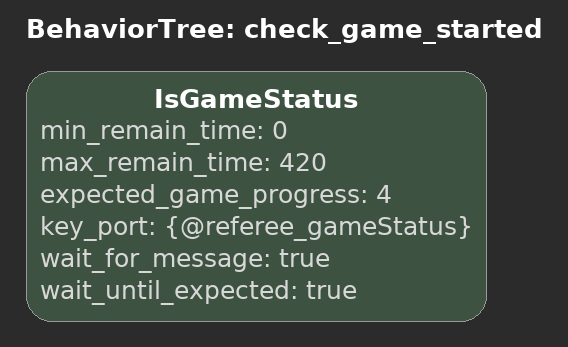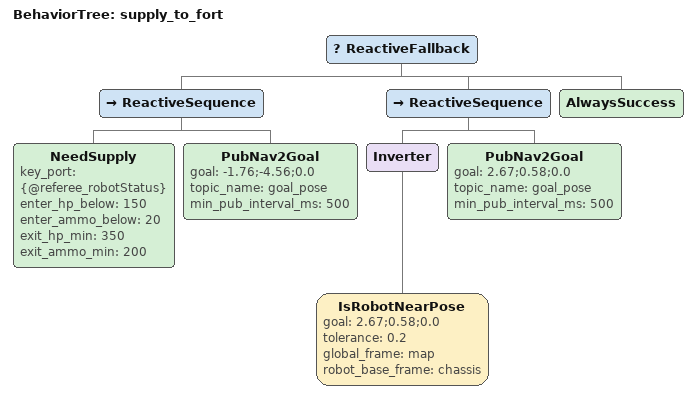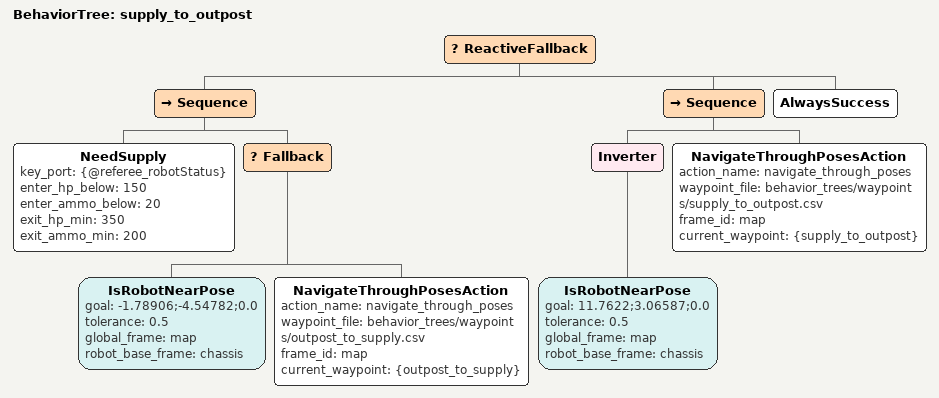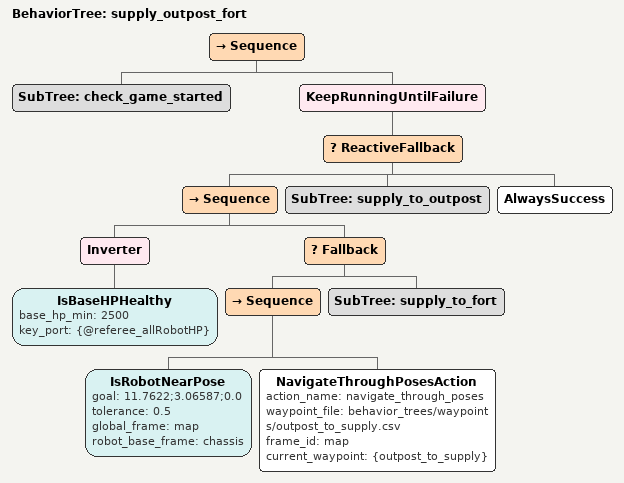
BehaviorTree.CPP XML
<?xml version="1.0" encoding="UTF-8"?>
<root BTCPP_format="4" main_tree_to_execute="supply_outpost_fort">
  <!-- ========================= 子行为树 ========================= -->

	<!-- =====比赛开始条件，没收到裁判系统消息或在未开赛，都返回running===== -->
	<BehaviorTree ID="check_game_started">
		<IsGameStatus min_remain_time="0" max_remain_time="420"
									expected_game_progress="4" key_port="{@referee_gameStatus}"
									wait_for_message="true"
									wait_until_expected="true"/>
	</BehaviorTree>

	<!-- =======================补给区到堡垒========================== -->
	<BehaviorTree ID="supply_to_fort">
		<!-- 反应式选择，下一轮tick无论前面节点啥状态，都会从头tick,直到有一个成功 -->
		<ReactiveFallback>

			<!-- 反应式序列回补给区，低血低弹进入，直到高血高弹才退出 -->
			<ReactiveSequence>
				<NeedSupply
					key_port="{@referee_robotStatus}"
					enter_hp_below="150"
					enter_ammo_below="20"
					exit_hp_min="350"
					exit_ammo_min="200"/>
				<PubNav2Goal
					goal="-1.76;-4.56;0.0"
					topic_name="goal_pose"
					min_pub_interval_ms="500"/>
			</ReactiveSequence>

			<!-- 高状态去堡垒反应式序列，先判断是否在堡垒，再发点；每轮tick，不论内部节点啥状态，都会从头tick到尾，直到全部成功 -->
			<ReactiveSequence>
				<!-- 第一个节点（位置判断）成功，下一轮tick会继续判断位置，直到全部成功 -->
				<Inverter>
					<IsRobotNearPose goal="2.67;0.58;0.0"
												tolerance="0.2"
												global_frame="map"
												robot_base_frame="chassis"/>
				</Inverter>
				<!-- 每0.5秒发布一次，发布后立刻返回success，然后0.5秒内不tick此节点 -->
				<PubNav2Goal goal="2.67;0.58;0.0" topic_name="goal_pose" min_pub_interval_ms="500"/>
			</ReactiveSequence>

			<!-- 保底选择成功，导致无限循环 -->
			<AlwaysSuccess/>
		</ReactiveFallback>
	</BehaviorTree>

	<!-- =======================补给区到前哨========================== -->
	<BehaviorTree ID="supply_to_outpost">
		<!-- 反应式选择，下一轮tick无论前面节点啥状态，都会从头tick,直到有一个成功 -->
		<ReactiveFallback>

			<!-- 反应式序列回补给区，低血低弹进入，直到高血高弹才退出 -->
			<Sequence>
				<NeedSupply
					key_port="{@referee_robotStatus}"
					enter_hp_below="150"
					enter_ammo_below="20"
					exit_hp_min="350"
					exit_ammo_min="200"/>
				<Fallback>
					<IsRobotNearPose goal="-1.78906;-4.54782;0.0"
									 tolerance="0.5"
									 global_frame="map"
									 robot_base_frame="chassis"/>
					<NavigateThroughPosesAction
						action_name="navigate_through_poses"
						waypoint_file="behavior_trees/waypoints/outpost_to_supply.csv"
						frame_id="map"
						current_waypoint="{outpost_to_supply}"/>
				</Fallback>
			</Sequence>

			<!-- 高状态去前哨反应式序列，先判断是否在前哨，再发点；每轮tick，不论内部节点啥状态，都会从头tick到尾，直到全部成功 -->
			<Sequence>
				<!-- 第一个节点（位置判断）成功，下一轮tick会继续判断位置，直到全部成功 -->
				<Inverter>
					<IsRobotNearPose goal="11.7622;3.06587;0.0"
											 tolerance="0.5"
											 global_frame="map"
											 robot_base_frame="chassis"/>
				</Inverter>
				<NavigateThroughPosesAction
					action_name="navigate_through_poses"
					waypoint_file="behavior_trees/waypoints/supply_to_outpost.csv"
					frame_id="map"
					current_waypoint="{supply_to_outpost}"/>
			</Sequence>

			<!-- 保底选择成功，导致无限循环 -->
			<AlwaysSuccess/>
		</ReactiveFallback>
	</BehaviorTree>

	<!-- ========================= 主行为树 ========================= -->
  <BehaviorTree ID="supply_outpost_fort">
    <Sequence>
			<!-- 比赛开始条件，没收到裁判系统消息或在未开赛，都返回running -->
			<SubTree ID="check_game_started"/>
      <!-- 无限循环-->
      <KeepRunningUntilFailure>
        <!-- 反应式选择，下一轮tick无论前面节点啥状态，都会从头tick,直到有一个成功 -->
        <ReactiveFallback>

					<!-- 基地血量小于2500,进入守家策略；先判断机器人是否位于前哨，再选择执行前哨回补给区，还是直接补给区到堡垒-->
					<Sequence>
						<Inverter>
							<IsBaseHPHealthy base_hp_min="2500" key_port="{@referee_allRobotHP}"/>
						</Inverter>
						<Fallback>
							<Sequence>
								<IsRobotNearPose goal="11.7622;3.06587;0.0"
												 tolerance="0.5"
												 global_frame="map"
												 robot_base_frame="chassis"/>
								<NavigateThroughPosesAction
									action_name="navigate_through_poses"
									waypoint_file="behavior_trees/waypoints/outpost_to_supply.csv"
									frame_id="map"
									current_waypoint="{outpost_to_supply}"/>
							</Sequence>
							<SubTree ID="supply_to_fort"/>
						</Fallback>
					</Sequence>

					<!-- 基地血量大于2500,进入推前哨策略-->
					<SubTree ID="supply_to_outpost"/>

          <!-- 保底选择成功，导致无限循环 -->
          <AlwaysSuccess/>
        </ReactiveFallback>
      </KeepRunningUntilFailure>
    </Sequence>
  </BehaviorTree>
</root>
